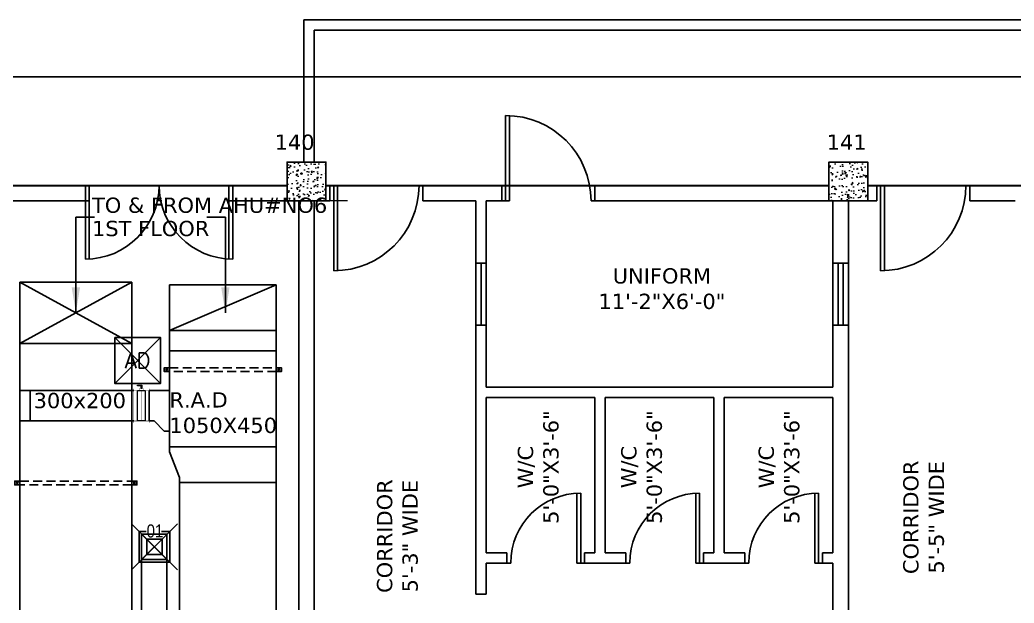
# Model space of a CAD drawing. Header units: millimetres. Extents: x -5691 to 68617, y -23008 to 84113.
# Drawn here: x 25404 to 35169, y 61100 to 66827 of the extents above; entities that cross this region are included whole.
import ezdxf
from ezdxf.enums import TextEntityAlignment as Align

# ---------------------------------------------------------------- set-up
doc = ezdxf.new("R2010")
doc.units = ezdxf.units.MM
doc.header["$LTSCALE"] = 700
doc.header["$MEASUREMENT"] = 0
doc.set_wipeout_variables(frame=1)
doc.linetypes.add('HIDDEN', pattern=[0.375, 0.25, -0.125])
for name, color, linetype in [('Access Door', 7, 'Continuous'), ('architactur xref$0$COLUMN', 8, 'Continuous'), ('architactur xref$0$DOOR', 8, 'Continuous'), ('architactur xref$0$MAA-CABLE TRAY', 8, 'Continuous'), ('architactur xref$0$OUTER LINE', 8, 'Continuous'), ('architactur xref$0$STAIR', 8, 'Continuous'), ('architactur xref$0$TEXT', 8, 'Continuous'), ('architactur xref$0$WALL', 8, 'Continuous'), ('architactur xref$0$WINDOOW', 8, 'Continuous'), ('duct size', 7, 'Continuous'), ('LEADER', 36, 'Continuous'), ('M-AC-DIFFUSER', 3, 'Continuous'), ('rcp$0$01-dif', 76, 'Continuous'), ('rcp$0$WO DIFFUSER', 78, 'Continuous'), ('rcp$0$X-REF', 8, 'Continuous'), ('Return Ahu-04', 1, 'Continuous'), ('Return Ahu-06', 1, 'Continuous'), ('Supply Ahu-05', 3, 'Continuous'), ('Supply Ahu-06', 3, 'Continuous'), ('X-REF', 8, 'Continuous')]:
    doc.layers.add(name, color=color, linetype=linetype)
for name, color, linetype, lineweight in [('architactur xref$0$AR. COLUMN', 8, 'Continuous', 30), ('architactur xref$0$AR. R.C.C HATCH', 8, 'Continuous', 9), ('SA-HANGERS', 21, 'Continuous', 30), ('VCD', 1, 'Continuous', 20)]:
    doc.layers.add(name, color=color, linetype=linetype, lineweight=lineweight)
doc.styles.add('AC-TEXT', font='ROMANS.SHX', dxfattribs={"height": 200})
doc.styles.add('architactur xref$0$VERDANA', font='verdana.ttf')
doc.styles.add('Arial', font='arial.ttf')
doc.styles.add('rcp$0$style1', font='ARIALN.TTF')
doc.styles.add('VERDANA', font='verdana.ttf')
doc.dimstyles.new('1-100', dxfattribs={"dimscale": 100, "dimtxt": 2, "dimasz": 2.5, "dimexe": 1.25, "dimexo": 0.625, "dimtad": 1, "dimdec": 0, "dimtxsty": 'Arial', "dimblk": 'ARCHTICK', "dimcen": 2.5, "dimclrd": 3, "dimclre": 3, "dimclrt": 3, "dimadec": 0, "dimazin": 0, "dimtfac": 1, "dimtdec": 0, "dimtmove": 0, "dimatfit": 3, "dimfxl": 1, "dimarcsym": 0})

# ---------------------------------------------------------------- blocks, each defined once
blk = doc.blocks.new('*U6')
for p, q in [((0, 0), (0, 37)), ((1050, 0), (1050, 37))]:
    blk.add_line(p, q)
for points in [[(0, 0), (-50, 0), (-50, 37), (0, 37)], [(1050, 37), (1100, 37), (1100, 0), (1050, 0)]]:
    blk.add_lwpolyline(points)
at = {"linetype": 'HIDDEN', "ltscale": 0.5}
for points in [[(0, 37), (1050, 37)], [(1050, 0), (0, 0)]]:
    blk.add_lwpolyline(points, dxfattribs=at)
for centre in [(-25, 18.5), (1075, 18.5)]:
    blk.add_circle(centre, 8.44)
blk = doc.blocks.new('*U36')
for p, q in [((0, 0), (0, 37)), ((1100, 0), (1100, 37))]:
    blk.add_line(p, q)
for points in [[(0, 0), (-50, 0), (-50, 37), (0, 37)], [(1100, 37), (1150, 37), (1150, 0), (1100, 0)]]:
    blk.add_lwpolyline(points)
at = {"linetype": 'HIDDEN', "ltscale": 0.5}
for points in [[(0, 37), (1100, 37)], [(1100, 0), (0, 0)]]:
    blk.add_lwpolyline(points, dxfattribs=at)
for centre in [(-25, 18.5), (1125, 18.5)]:
    blk.add_circle(centre, 8.44)
blk = doc.blocks.new('*U89')
at = {"linetype": 'Continuous'}
for points in [[(-25, 20), (-25, 30), (-60, 30), (-60, 75), (-70, 75), (-70, 20), (-25, 20)], [(400, 75), (0, 75), (0, -25), (400, -25)]]:
    blk.add_lwpolyline(points, close=True, dxfattribs=at)
at = {"linetype": 'Continuous', "const_width": 5}
for points in [[(400, -75), (400, -75), (-25, -75), (0, -75), (0, 125), (-25, 125), (0, 125), (400, 125), (425, 125), (400, 125), (400, -75), (425, -75), (400, -75)], [(400, 25), (0, 25)]]:
    blk.add_lwpolyline(points, dxfattribs=at)
blk.add_lwpolyline([(0, 0), (0, 50), (-25, 50), (-25, 0)], close=True, dxfattribs=at)
blk = doc.blocks.new('architactur xref$0$D3')
for p, q in [((1.5, 0), (1.5, 33)), ((3, 0), (3, 32.97)), ((0, 0), (3, 0)), ((34.5, 0), (36, 0))]:
    blk.add_line(p, q)
blk.add_arc((1.5, 0), 33, 0, 90)
blk = doc.blocks.new('architactur xref$0$D2.5')
at = {"color": 0}
for p, q in [((1.5, 0), (1.5, 27)), ((3, 0), (3, 26.96)), ((0, 0), (3, 0)), ((28.5, 0), (30, 0))]:
    blk.add_line(p, q, dxfattribs=at)
blk.add_arc((1.5, 0), 27, 0, 90, dxfattribs=at)
blk = doc.blocks.new('architactur xref$0$D5')
for p, q in [((1.5, 0), (1.5, 28.5)), ((3, 0), (3, 28.46)), ((57, 0), (57, 28.46)), ((58.5, 0), (58.5, 28.5)), ((3, 0), (0, 0)), ((60, 0), (57, 0))]:
    blk.add_line(p, q)
for centre, start, end in [((1.5, 0), 0, 90), ((58.5, 0), 90, 180)]:
    blk.add_arc(centre, 28.5, start, end)
blk = doc.blocks.new('architactur xref$0$COLUMB 24X24')
at = {"lineweight": 18}
blk.add_wipeout([(600, 0), (600, 600), (0, 600), (0, 0)], dxfattribs=at)
at = {"layer": 'architactur xref$0$AR. R.C.C HATCH'}
h = blk.add_hatch(dxfattribs=at)
h.set_pattern_fill('AR-CONC', color=256, scale=30, style=0)
h.paths.add_polyline_path([(600, 600), (0, 600), (0, 0), (600, 0)])
at = {"layer": 'architactur xref$0$AR. COLUMN'}
blk.add_lwpolyline([(600, 0), (600, 600), (0, 600), (0, 0)], close=True, dxfattribs=at)
blk = doc.blocks.new('architactur xref')
at = {"layer": 'architactur xref$0$TEXT', "lineweight": 0}
h = blk.add_hatch(dxfattribs=at)
h.set_pattern_fill('AR-CONC', color=256, style=0)
h.set_pattern_definition([(50, (-209.5, 0), (7.172602, -0.627521), [0.75, -8.25]), (355, (-209.5, 0), (-1.387513, 7.521921), [0.6, -6.6]), (100.45144, (-208.902, -0.052), (5.785088, 6.8944), [0.637402, -7.011421]), (46.1842, (-209.5, 2), (10.672413, -1.655193), [1.125, -12.375]), (96.63564, (-208.611, 1.862), (9.34662, 9.741186), [0.956103, -10.517138]), (351.18416, (-209.5, 2), (9.34662, 9.741186), [0.9, -9.9]), (21, (-208.5, 1.5), (5.96907, -4.026189), [0.75, -8.25]), (326, (-208.5, 1.5), (2.433153, 7.2515), [0.6, -6.6]), (71.45144, (-208.0026, 1.1645), (8.402224, 3.225312), [0.637402, -7.011421]), (37.5, (-209.5, 0), (0.1215986, 3.3289385), [0, -6.52, 0, -6.7, 0, -6.625]), (7.5, (-209.5, 0), (2.6306954, 3.944117), [0, -3.82, 0, -6.37, 0, -2.525]), (327.5, (-211.73, 0), (5.3382244, -0.2255487), [0, -2.5, 0, -7.8, 0, -10.35]), (317.5, (-212.73, 0), (5.831862, 1.00105), [0, -3.25, 0, -5.18, 0, -7.35])])
h.paths.add_polyline_path([(1118.5, 2576), (1103.5, 2576), (1103.5, 2561), (1118.5, 2561)])
h = blk.add_hatch(dxfattribs=at)
h.set_pattern_fill('AR-CONC', color=256, style=0)
h.set_pattern_definition([(50, (0, 0), (7.172602, -0.627521), [0.75, -8.25]), (355, (0, 0), (-1.387513, 7.521921), [0.6, -6.6]), (100.45144, (0.598, -0.052), (5.785088, 6.8944), [0.637402, -7.011421]), (46.1842, (0, 2), (10.672413, -1.655193), [1.125, -12.375]), (96.63564, (0.889, 1.862), (9.34662, 9.741186), [0.956103, -10.517138]), (351.18416, (0, 2), (9.34662, 9.741186), [0.9, -9.9]), (21, (1, 1.5), (5.96907, -4.026189), [0.75, -8.25]), (326, (1, 1.5), (2.433153, 7.2515), [0.6, -6.6]), (71.45144, (1.4974, 1.1645), (8.402224, 3.225312), [0.637402, -7.011421]), (37.5, (0, 0), (0.1215986, 3.3289385), [0, -6.52, 0, -6.7, 0, -6.625]), (7.5, (0, 0), (2.6306954, 3.944117), [0, -3.82, 0, -6.37, 0, -2.525]), (327.5, (-2.23, 0), (5.3382244, -0.2255487), [0, -2.5, 0, -7.8, 0, -10.35]), (317.5, (-3.23, 0), (5.831862, 1.00105), [0, -3.25, 0, -5.18, 0, -7.35])])
h.paths.add_polyline_path([(1328, 2576), (1313, 2576), (1313, 2561), (1328, 2561)])
at = {"layer": 'architactur xref$0$COLUMN', "linetype": 'Continuous'}
for points in [[(1103.5, 2561), (1118.5, 2561), (1118.5, 2576), (1103.5, 2576)], [(1313, 2561), (1328, 2561), (1328, 2576), (1313, 2576)]]:
    blk.add_lwpolyline(points, close=True, dxfattribs=at)
at = {"layer": 'architactur xref$0$DOOR', "linetype": 'Continuous'}
for p, q in [((1156, 2567), (1120, 2567)), ((1222.5, 2567), (1186.5, 2567)), ((1367.46, 2567), (1331.46, 2567))]:
    blk.add_line(p, q, dxfattribs=at)
at = {"layer": 'architactur xref$0$MAA-CABLE TRAY', "lineweight": 0}
blk.add_line((1126.81, 2561), (1114.81, 2561), dxfattribs=at)
at = {"layer": 'architactur xref$0$OUTER LINE', "linetype": 'Continuous', "ltscale": 12}
blk.add_line((1974, 2609), (-90, 2609), dxfattribs=at)
at = {"layer": 'architactur xref$0$STAIR', "linetype": 'Continuous'}
for p, q in [((1110, 2631), (1936.26, 2631)), ((1110, 2631), (1110, 2567)), ((1114, 2627), (1758, 2627)), ((1114, 2627), (1114, 2567))]:
    blk.add_line(p, q, dxfattribs=at)
blk.add_lwpolyline([(1054.76, 2561.94), (1054, 2561.18), (1053.24, 2561.94)], dxfattribs=at)
at = {"layer": 'architactur xref$0$TEXT', "lineweight": 0}
for p, q in [((1120, 2567), (1114, 2567)), ((1120, 2567), (1120, 2561)), ((1103.5, 2561), (1120, 2561))]:
    blk.add_line(p, q, dxfattribs=at)
blk.add_lwpolyline([(1118.5, 2561), (1118.5, 2576), (1103.5, 2576), (1103.5, 2561)], dxfattribs=at)
blk.add_lwpolyline([(1313, 2561), (1328, 2561), (1328, 2576), (1313, 2576)], close=True, dxfattribs=at)
at = {"layer": 'architactur xref$0$WALL', "linetype": 'Continuous'}
for p, q in [((1108, 2576), (1108, 2567)), ((1114, 2576), (1114, 2315.02)), ((1027, 2567), (-15, 2567)), ((1120, 2567), (1114, 2567)), ((1120, 2567), (1120, 2561)), ((1156, 2567), (1186.5, 2567)), ((1156, 2567), (1156, 2561)), ((1186.5, 2567), (1186.5, 2561)), ((1222.5, 2567), (1222.5, 2561)), ((1222.5, 2567), (1331.46, 2567)), ((1331.46, 2567), (1331.46, 2561)), ((1367.46, 2567), (1367.46, 2561)), ((1367.46, 2567), (1505, 2567)), ((1027, 2561), (-9, 2561)), ((1103.5, 2561), (1081, 2561)), ((1108, 2561), (1108, 2394.5)), ((1120, 2561), (1114, 2561)), ((1176.5, 2561), (1156, 2561)), ((1176.5, 2561), (1176.5, 2537)), ((1180.5, 2561), (1180.5, 2537)), ((1186.5, 2561), (1180.5, 2561)), ((1313, 2561), (1222.5, 2561)), ((1314.5, 2537), (1314.5, 2561)), ((1320.5, 2537), (1320.5, 2561)), ((1331.46, 2561), (1328, 2561)), ((1385, 2561), (1367.46, 2561)), ((1180.5, 2537), (1176.5, 2537)), ((1320.5, 2537), (1314.5, 2537)), ((1180.5, 2513), (1176.5, 2513)), ((1176.5, 2513), (1176.5, 2408.99)), ((1180.5, 2513), (1180.5, 2489)), ((1320.5, 2513), (1314.5, 2513)), ((1314.5, 2513), (1314.5, 2489)), ((1320.5, 2315.02), (1320.5, 2513)), ((1180.5, 2489), (1314.5, 2489)), ((1180.5, 2485), (1222.5, 2485)), ((1180.5, 2485), (1180.5, 2425)), ((1222.5, 2485), (1222.5, 2425)), ((1226.5, 2485), (1226.5, 2425)), ((1226.5, 2485), (1268.5, 2485)), ((1268.5, 2485), (1268.5, 2425)), ((1272.5, 2485), (1272.5, 2425)), ((1272.5, 2485), (1314.5, 2485)), ((1314.5, 2485), (1314.5, 2425)), ((1180.5, 2425), (1188.5, 2425)), ((1188.5, 2425), (1188.5, 2421)), ((1218.5, 2425), (1218.5, 2421)), ((1218.5, 2425), (1222.5, 2425)), ((1226.5, 2425), (1234.5, 2425)), ((1234.5, 2425), (1234.5, 2421)), ((1264.5, 2425), (1264.5, 2421)), ((1264.5, 2425), (1268.5, 2425)), ((1272.5, 2425), (1280.5, 2425)), ((1280.5, 2425), (1280.5, 2421)), ((1310.5, 2425), (1310.5, 2421)), ((1310.5, 2425), (1314.5, 2425)), ((1180.5, 2421), (1188.5, 2421)), ((1180.5, 2421), (1180.5, 2408.99)), ((1218.5, 2421), (1234.5, 2421)), ((1264.5, 2421), (1280.5, 2421)), ((1310.5, 2421), (1314.5, 2421)), ((1314.5, 2421), (1314.5, 2315.02)), ((1180.5, 2408.99), (1176.5, 2408.99))]:
    blk.add_line(p, q, dxfattribs=at)
at = {"layer": 'architactur xref$0$WINDOOW', "lineweight": 35}
blk.add_line((988, 2567), (1505, 2567), dxfattribs=at)
at = {"layer": 'architactur xref$0$WINDOOW', "lineweight": 0}
for p, q in [((1118.5, 2567), (1027, 2567)), ((1055, 2561), (1053, 2561)), ((1118.5, 2561), (1103.5, 2561))]:
    blk.add_line(p, q, dxfattribs=at)
at = {"layer": 'architactur xref$0$WINDOOW', "linetype": 'Continuous'}
for p, q in [((1176.5, 2513), (1176.5, 2537)), ((1178.5, 2513), (1178.5, 2537)), ((1180.5, 2537), (1180.5, 2513)), ((1314.5, 2513), (1314.5, 2537)), ((1316.5, 2513), (1316.5, 2537)), ((1318.5, 2513), (1318.5, 2537)), ((1320.5, 2537), (1320.5, 2513))]:
    blk.add_line(p, q, dxfattribs=at)
at = {"layer": 'architactur xref$0$COLUMN', "linetype": 'Continuous'}
blk.add_blockref('architactur xref$0$D3', (1186.5, 2561), dxfattribs=at)
at = {"layer": 'architactur xref$0$COLUMN', "linetype": 'Continuous', "xscale": -1, "rotation": 180}
for name, p in [('architactur xref$0$D5', (1024, 2567)), ('architactur xref$0$D3', (1120, 2567)), ('architactur xref$0$D3', (1331.46, 2567))]:
    blk.add_blockref(name, p, dxfattribs=at)
at = {"layer": 'architactur xref$0$DOOR', "linetype": 'Continuous', "xscale": -1}
for p in [(1218.5, 2421), (1264.5, 2421), (1310.5, 2421)]:
    blk.add_blockref('architactur xref$0$D2.5', p, dxfattribs=at)
at = {"layer": 'architactur xref$0$TEXT', "lineweight": 0, "char_height": 5.906, "width": 5.1391, "attachment_point": 5, "style": 'architactur xref$0$VERDANA'}
for s, insert in [('140', (1106.38, 2583.67)), ('141', (1319.85, 2583.72))]:
    blk.add_mtext(s, dxfattribs=dict(at, insert=insert))
at = {"layer": 'architactur xref$0$TEXT', "linetype": 'Continuous', "insert": (1248.41, 2527.04), "char_height": 5.9055, "width": 140.211, "attachment_point": 5, "style": 'architactur xref$0$VERDANA'}
blk.add_mtext('UNIFORM\\P11\'-2"X6\'-0"', dxfattribs=at)
at = {"layer": 'architactur xref$0$TEXT', "linetype": 'Continuous', "attachment_point": 5, "rotation": 90, "style": 'architactur xref$0$VERDANA'}
for s, insert, char_height, width in [('W/C\\P5\'-0"X3\'-6"', (1200.62, 2458.1), 5.9055, 140.211), ('W/C\\P5\'-0"X3\'-6"', (1240.59, 2458.1), 5.9055, 140.211), ('W/C\\P5\'-0"X3\'-6"', (1293.73, 2458.1), 5.9055, 140.211), ('CORRIDOR\\P5\'-5" WIDE', (1349.64, 2438.68), 5.906, 199.7463), ('CORRIDOR\\P5\'-3" WIDE', (1146.17, 2431.4), 5.906, 159.7971)]:
    blk.add_mtext(s, dxfattribs=dict(at, insert=insert, char_height=char_height, width=width))
at = {"layer": 'architactur xref$0$AR. COLUMN', "xscale": 0.02500000000000233, "yscale": 0.02500000000000233, "zscale": 0.02500000000000233, "rotation": 180}
for p in [(1118.5, 2576), (1328, 2576)]:
    blk.add_blockref('architactur xref$0$COLUMB 24X24', p, dxfattribs=at)
blk = doc.blocks.new('AD')
at = {"layer": 'M-AC-DIFFUSER', "color": 2}
for p, q in [((225, 225), (-225, -225)), ((225, -225), (-225, 225))]:
    blk.add_line(p, q, dxfattribs=at)
blk.add_lwpolyline([(-225, 225), (225, 225), (225, -225), (-225, -225)], close=True, dxfattribs=at)
at = {"layer": 'M-AC-DIFFUSER', "color": 2, "style": 'AC-TEXT'}
blk.add_text('AD', height=150, dxfattribs=at).set_placement((0, 0), align=Align.MIDDLE_CENTER)
blk = doc.blocks.new('rcp$0$01')
at = {"layer": 'rcp$0$01-dif'}
for p, q in [((197256.5, -40399.6), (197706.5, -40849.6)), ((197706.5, -40399.6), (197256.5, -40849.6)), ((197401.5, -40474.6), (197331.5, -40474.6)), ((197331.5, -40474.6), (197331.5, -40774.6)), ((197631.5, -40474.6), (197550, -40474.6)), ((197631.5, -40474.6), (197631.5, -40774.6)), ((197556.5, -40549.6), (197406.5, -40549.6)), ((197406.5, -40549.6), (197406.5, -40699.6)), ((197556.5, -40549.6), (197556.5, -40699.6)), ((197556.5, -40699.6), (197406.5, -40699.6)), ((197631.5, -40774.6), (197331.5, -40774.6))]:
    blk.add_line(p, q, dxfattribs=at)
at = {"layer": 'rcp$0$01-dif', "style": 'rcp$0$style1'}
blk.add_text('01', height=128.44, dxfattribs=at).set_placement((197486.5, -40532.3), align=Align.CENTER)
blk = doc.blocks.new('rcp')
at = {"layer": 'rcp$0$X-REF', "xscale": 25.39999999999418, "yscale": 25.39999999999418, "zscale": 25.39999999999418}
blk.add_blockref('architactur xref', (0, 0), dxfattribs=at)
at = {"layer": 'rcp$0$WO DIFFUSER', "color": 41}
blk.add_blockref('rcp$0$01', (-170755.6, 102276.5, -0.4), dxfattribs=at)
blk = doc.blocks.new('_ArchTick')
at = {"color": 0, "linetype": 'ByBlock', "const_width": 0.15}
blk.add_lwpolyline([(-0.5, -0.5), (0.5, 0.5)], dxfattribs=at)

msp = doc.modelspace()

# ---------------------------------------------------------------- block references
at = {"layer": 'X-REF', "ltscale": 8}
msp.add_blockref('rcp', (0, 0), dxfattribs=at)

# ---------------------------------------------------------------- next in the draw order: block references
at = {"layer": 'X-REF', "xscale": 25.39999999999418, "yscale": 25.39999999999418, "zscale": 25.39999999999418}
msp.add_blockref('architactur xref', (0, 0), dxfattribs=at)

# ---------------------------------------------------------------- next in the draw order: linework, layer by layer
at = {"layer": 'Return Ahu-04', "ltscale": 8}
msp.add_line((26872.6, 63775.8, 550), (27922.6, 63775.8, 550), dxfattribs=at)
at = {"layer": 'Return Ahu-06'}
for p, q in [((26872.6, 64225.8, 550), (27922.6, 64225.8, 550)), ((26872.6, 63775.8, 550), (26872.6, 64225.8, 550)), ((27922.6, 64225.8, 550), (26872.6, 63775.8, 550)), ((27922.6, 64225.8, 550), (27922.6, 63775.8, 550)), ((26872.6, 63775.8, 550), (26872.6, 63675.8)), ((27922.6, 63675.8), (27922.6, 63775.8, 550)), ((26872.6, 62584.4), (26872.6, 63675.8)), ((27922.6, 63675.8), (27922.6, 62634.4)), ((27922.6, 63575.8, 550), (26872.6, 63575.8, 550)), ((26672.6, 62888.3, 100), (26672.6, 63188.3, 100)), ((26672.6, 63188.3, 100), (26872.6, 63188.3)), ((26672.6, 62888.3, 100), (26722.6, 62888.3, 100)), ((26722.6, 62888.3, 100), (26822.6, 62788.3, 100)), ((26822.6, 62788.3, 100), (26872.6, 62788.3)), ((27922.6, 62634.4), (26872.6, 62634.4)), ((27922.6, 62284.4), (27922.6, 62634.4)), ((26872.6, 62584.4), (26972.6, 62334.4)), ((26972.6, 56902), (26972.6, 62334.4)), ((26972.6, 62284.4), (27922.6, 62284.4)), ((27922.6, 55784), (27922.6, 62284.4))]:
    msp.add_line(p, q, dxfattribs=at)
at = {"layer": 'Return Ahu-06', "ltscale": 600}
for p, q in [((26522.6, 63188.3, 100), (25404.3, 63188.3, 100)), ((25504.3, 63188.3, 150), (25504.3, 62888.3, 50)), ((25404.3, 62888.3, 100), (26522.6, 62888.3, 100))]:
    msp.add_line(p, q, dxfattribs=at)
at = {"layer": 'Supply Ahu-05'}
for p, q in [((26598.4, 61776.9, -600.4), (26848.4, 61529.3, -600.4)), ((26848.4, 61774.5, -600.4), (26598.4, 61526.9, -600.4)), ((26848.4, 59639.4, -600.4), (26848.4, 61776.9, -600.4)), ((26598.4, 59639.4, -600.4), (26598.4, 61526.9, -600.4))]:
    msp.add_line(p, q, dxfattribs=at)
at = {"layer": 'Supply Ahu-06'}
for p, q in [((26504.3, 64250.8, 900), (25404.3, 64250.8, 900)), ((26504.3, 64250.8, 900), (25404.3, 63650.8, 300)), ((26504.3, 63650.8, 300), (25404.3, 64250.8, 900)), ((25404.3, 63650.8, 300), (25404.3, 64250.8, 900)), ((26504.3, 63650.8, 300), (26504.3, 64250.8, 900)), ((26504.3, 63650.8, 300), (25404.3, 63650.8, 300)), ((25404.3, 63650.8, 300), (25404.3, 53771.6, 300)), ((26504.3, 63650.8, 300), (26504.3, 54296.6, 300))]:
    msp.add_line(p, q, dxfattribs=at)
at = {"layer": 'Supply Ahu-06', "elevation": -600.4}
msp.add_lwpolyline([(26598.4, 61526.9), (26848.4, 61526.9), (26848.4, 61776.9), (26598.4, 61776.9)], close=True, dxfattribs=at)

# ---------------------------------------------------------------- next in the draw order: block references
at = {"layer": 'Access Door'}
msp.add_blockref('AD', (26561.1, 63482.7), dxfattribs=at)
at = {"layer": 'SA-HANGERS'}
for name, p, rotation in [('*U6', (27922.6, 63411.1), 180.0018899840079), ('*U36', (25404.1, 62260.4, 900), 0.0037799680080769)]:
    msp.add_blockref(name, p, dxfattribs=dict(at, rotation=rotation))
at = {"layer": 'VCD', "ltscale": 100, "xscale": -0.7499999999996448, "yscale": 0.7499999999996448, "zscale": 0.7499999999996508, "rotation": 90}
msp.add_blockref('*U89', (26616.4, 63188.3, 100), dxfattribs=at)

# ---------------------------------------------------------------- next in the draw order: texts
at = {"layer": 'duct size', "ltscale": 100, "style": 'VERDANA'}
msp.add_text('300x200', height=150, dxfattribs=at).set_placement((25539.2, 63014.2, 450))
at = {"layer": 'duct size', "ltscale": 8, "insert": (26112.5, 65082.4), "char_height": 150, "width": 2251.91, "attachment_point": 1, "line_spacing_factor": 0.913641, "style": 'VERDANA'}
msp.add_mtext('TO & FROM AHU#NO6\\P1ST FLOOR', dxfattribs=at)
at = {"layer": 'duct size', "ltscale": 8, "insert": (26872.6, 63170.6), "char_height": 150, "width": 156.145, "attachment_point": 1, "style": 'VERDANA'}
msp.add_mtext('R.A.D 1050X450', dxfattribs=at)

# ---------------------------------------------------------------- next in the draw order: leaders
at = {"layer": 'LEADER', "ltscale": 8}
for points in [[(25954.3, 63950.8, 600), (25954.3, 64888.9, 600), (26135.6, 64888.9, 600)], [(27422.6, 63950.8, 600), (27422.6, 64888.9, 600), (27241.4, 64888.9, 600)]]:
    msp.add_leader(points, dimstyle='1-100', override={"dimgap": 0.625, "dimtad": 0, "dimclrd": 256}, dxfattribs=at)

doc.saveas('drawing.dxf')
